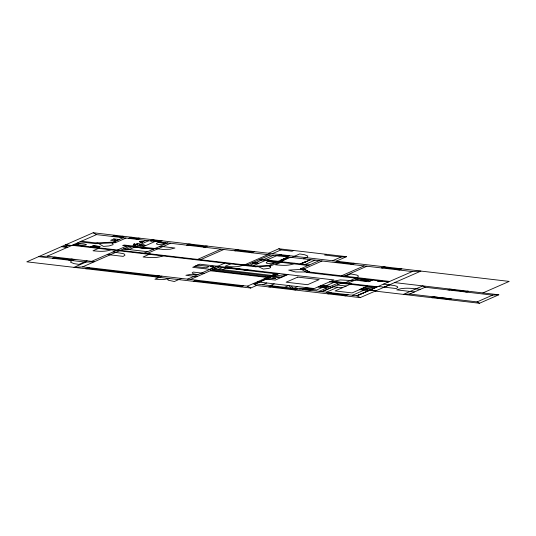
<?xml version="1.0" encoding="UTF-8"?>
<svg xmlns="http://www.w3.org/2000/svg" width="536" height="536" viewBox="0 0 536 536"><rect width="100%" height="100%" fill="white"/><g stroke="black" fill="none" stroke-linecap="round" stroke-linejoin="round"><path stroke-width="0.8" d="M254.814 263.055L255.471 263.055M72.105 245.307L255.759 266.787L256.416 266.164L269.038 265.447L270.66 265.943L279.336 262.144M79.944 241.87L95.488 243.686L96.266 242.962L113.27 242.105L115.434 242.687L126 238.058M133.745 244.195L136.452 244.483M168.967 278.465L167.681 279.363L168.15 280.174L174.361 281.5L181.356 278.432M133.772 244.175L136.633 244.403M268.449 276.958L211.539 270.204L214.795 268.784L271.866 275.457M159.688 242.017C150.381 245.012 164.009 245.287 165.671 242.714M269.434 261.005C260.114 264.107 273.682 264.194 275.417 261.702M376.238 287.336L356.929 295.751L253.206 283.618L247.404 286.157L82.611 266.881L73.968 267.35L85.814 262.158L94.463 261.689L47.302 256.175L38.652 256.637L85.814 262.158M448.264 299.617L450.186 298.773M449.389 299.751L451.312 298.9L433.457 296.823L431.527 297.668M482.909 292.924L509.2 281.407L93.197 232.738L26.8 261.829L250.721 288.026L256.523 285.487L360.226 297.614L376.131 290.713L370.155 290.01L376.138 290.713M64.869 246.815L68.179 245.361M47.302 256.175L96.514 234.607L412.278 271.544L420.928 271.082L375.227 291.095M74.564 244.269L77.258 244.584L79.918 243.411M52.347 258.245L55.014 257.072M53.473 258.372L56.133 257.206M112.171 236.443L114.838 235.27M113.297 236.57L115.964 235.405M90.504 246.868L93.197 245.689L100.299 246.52L97.606 247.699M95.22 246.607L95.689 246.6M113.9 238.902L110.644 240.329L115.883 240.945L119.139 239.518L113.9 238.902L114.369 240.155L115.361 239.719L115.883 240.945M120.071 237.361L122.737 236.195M68.816 260.168L71.482 259.002M121.19 237.495L123.856 236.329M69.941 260.302L72.608 259.129M99.529 247.927L93.009 250.781C99.234 251.357 105.94 252.101 111.783 249.361M113.27 242.105L123.246 237.736M74.839 259.39L71.08 261.146L70.571 262.225L73.955 263.618L78.986 264.395L87.127 260.831M128.499 238.353L131.166 237.18M129.618 238.48L132.285 237.314M136.124 239.244L138.791 238.071M137.243 239.371L139.909 238.205M91.623 261.354L116.426 250.486M117.484 250.024L126.597 246.031M142.362 241.897L139.688 241.582M82.611 266.881L119.267 250.821M120.325 250.359L129.478 246.372M135.541 244.376L134.576 244.798L135.487 244.905L137.591 243.987L135.722 244.295M141.269 241.87L140.305 242.292L141.216 242.399L143.32 241.475L141.45 241.79M145.899 240.383L131.662 246.627L135.769 246.399L148.774 240.724M126.416 249.22L132.198 246.687M134.918 247.009L129.136 249.542L123.695 248.905L147.594 251.719M85.706 268.724L88.373 267.558M150.241 240.892L152.907 239.726M86.832 268.858L89.492 267.685M151.366 241.026L154.033 239.86M140.981 247.712L155.045 241.475M158.288 241.837L160.954 240.664M159.406 241.964L162.073 240.798M153.202 249.146L154.469 248.59M144.298 253.16L167.647 242.929M147.139 253.495L170.522 243.264M150.221 253.856L143.072 256.985C149.973 257.628 157.403 258.453 163.889 255.451M186.508 245.133L189.175 243.967M187.634 245.267L190.293 244.101M203.526 247.13L206.193 245.957M204.645 247.257L207.311 246.091M155.735 276.918L158.395 275.745M156.854 277.045L159.52 275.879M197.61 259.397L220.966 249.166M161.912 276.161L154.917 279.223L163.292 279.604L168.713 278.573M200.457 259.732L223.807 249.501M234.312 250.727L236.979 249.562M235.438 250.861L238.105 249.689M217.087 266.211L209.945 269.347L192.699 267.323L199.848 264.194L279.028 273.454L255.237 283.852L279.028 273.454L275.725 273.769L218.688 267.096L217.114 266.211L187.566 279.162M217.636 266.271L224.738 263.163M250.614 252.637L253.28 251.464M190.407 279.49L218.688 267.096M251.739 252.764L254.406 251.598M231.693 263.384L225.167 266.245C231.405 266.828 238.125 267.571 243.981 264.824M218.721 269.206L222.52 267.544M193.395 281.32L196.055 280.154M194.514 281.454L197.181 280.281M222.554 269.655L226.346 267.993M227.07 268.08L228.336 267.524M268.583 253.26L278.847 248.758L346.524 256.677L336.26 261.173M267.893 254.654L243.485 265.353L247.056 265.065L256.416 266.164M272.322 253.696L280.924 249.923L292.046 251.223L293.715 250.493M245.79 265.622L246.848 265.159L73.164 244.838M247.056 265.065L270.211 254.928M238.312 269.045L250.145 270.573M239.806 269.219L227.974 267.685M249.642 265.347L261.675 260.074M263.685 259.598L273.467 255.31M253.28 265.776L265.313 260.503M266.941 259.98L276.723 255.692M277.782 255.813L280.449 254.647M278.901 255.947L281.567 254.774M249.776 270.734L251.042 270.178M285.413 256.704L288.08 255.538M286.539 256.838L289.206 255.672M278.238 261.313L288.04 257.012M269.038 265.447L277.166 261.89M280.603 261.588L290.411 257.293M291.678 257.441L299.658 253.943L304.542 254.701L307.832 256.054L307.329 257.099L303.604 258.834M282.291 261.782L275.43 264.791C281.869 265.394 288.824 266.151 294.847 263.256M239.82 286.753L242.486 285.588M240.945 286.881L243.612 285.715M300.16 263.846L305.634 261.655L300.529 263.893M310.424 259.632L305.319 261.87L305.694 261.91M300.998 263.967L310.8 259.679M326.297 254.305L324.628 255.036L341.117 256.965L346.524 256.677M305.172 264.456L314.967 260.161M262.72 284.73L266.72 282.981M281.112 277.186L287.303 274.479M388.453 281.99L307.034 272.462L300.435 268.871L319.181 260.657M287.899 274.546L275.303 280.06L264.221 278.8M322.022 260.992L303.812 268.971L300.435 268.871M270.204 285.608L274.204 283.852M268.817 286.921L271.484 285.755M269.936 287.055L272.603 285.889M332.514 260.737L341.117 256.965M335.208 262.533L337.868 261.36M336.327 262.66L338.993 261.494M284.643 287.296L288.643 285.541M297.614 286.593L293.621 288.341L291.765 286.653L290.411 287.249L288.656 285.541M351.033 264.382L353.7 263.216M294.096 289.882L296.763 288.71M352.159 264.516L354.825 263.344M295.222 290.01L297.889 288.844M298.84 288.944L302.867 288.355L316.622 289.969L333.915 282.385M341.492 275.792L364.051 265.903M344.333 276.12L366.892 266.238M343.69 276.75L350.953 273.956L356.762 275.048L358.41 275.98L357.907 277.025L355.589 278.144M319.155 291.329L338.377 282.908L342.484 282.686L321.995 291.664L333.231 286.747M344.782 282.954L355.73 278.157M381.384 267.933L384.044 266.767M326.484 292.187L337.687 287.283M347.623 283.289L358.571 278.492M382.503 268.06L385.17 266.895M327.402 293.775L330.069 292.609M350.202 284.294L335.067 290.927L352.078 292.917L367.274 286.291M328.528 293.909L331.194 292.736M350.443 284.321L351.71 283.765M372.393 280.107L368.735 281.715L354.912 280.094M398.034 269.883L400.7 268.71M399.159 270.01L401.826 268.844M377.867 280.77L377.237 281.045L379.032 281.253L378.396 281.574L382.356 281.293M344.28 295.751L346.946 294.579M366.309 286.177L367.575 285.621M345.398 295.879L348.065 294.713M352.487 295.229L364.031 290.17M360.226 297.614L356.929 295.751L412.278 271.544M384.265 287.149L389.585 284.817M425.155 287.242L422.75 285.889L403.36 294.385L409.672 294.03L425.155 287.242L492.544 295.128L498.815 294.787L479.479 303.262L375.254 291.095M448.049 289.922L449.979 289.072M449.168 290.05L451.104 289.206M432.653 297.802L434.575 296.951M465.596 291.973L467.526 291.128M466.715 292.107L468.652 291.256M409.672 294.03L477.067 301.909L492.544 295.122M356.929 295.751L368.567 290.706L359.582 289.654L372.393 289.018L363.421 287.973M330.665 281.367L377.518 286.787M139.695 241.575L140.345 241.562M254.895 263.015L255.391 262.968M307.034 272.462L309.46 272.04L389.719 281.434M142.141 245.233C142.1 245.347 142.214 245.354 142.301 245.233M95.703 246.768L96.065 246.694L95.174 246.741M364.607 280.221L364.286 280.04M287.35 274.479L272.737 276.208M266.325 279.015L275.491 278.305L272.442 277.943L281.695 277.259M140.318 241.555L139.729 241.662L142.181 241.977M255.759 266.787L270.66 265.943M304.274 269.226L288.703 270.111L295.658 271.987L309.319 271.966M95.488 243.686L115.434 242.687M359.495 289.654L367.328 289.507M363.442 287.973L376.252 287.336L341.218 283.243L339.643 282.351M95.294 246.533L95.643 246.533M308.14 288.924C306.994 289.092 307.899 289.132 308.187 288.984M364.346 280.268C366.376 280.181 362.892 279.946 364.406 280.214M197.851 274.653L190.742 274.332L185.918 275.296L197.014 276.596M77.258 244.584C78.276 245.307 92.152 245.615 83.777 243.867L77.231 243.096M114.63 235.987L121.404 236.778M130.952 237.897L137.457 238.661M152.7 240.443L159.621 241.254M188.96 244.684L204.859 246.54M236.771 250.279L251.947 252.054M280.234 255.357L286.747 256.121M337.66 262.077L352.366 263.799M383.836 267.477L399.367 269.3M158.489 242.54L164.472 243.244M285.467 258.138L287.839 258.419M142.194 241.461L143.105 241.569M140.519 242.192L141.444 242.299M282.941 260.563L280.569 260.288L283.263 260.422L281.219 260.007L283.906 260.141L281.862 259.719L285.199 259.571L283.155 259.156L285.849 259.29L283.805 258.868M160.023 246.272L174.964 248.021L169.979 249.26L163.105 249.434L124.03 245.032L122.764 245.582L153.41 249.166M136.466 243.974L137.377 244.074M139.353 244.852L140.935 245.032L138.951 245.026M260.389 259.223L309.373 264.952M259.123 259.779L308.106 265.508M268.235 261.528L274.218 262.225M81.418 241.22L96.266 242.962M252.556 262.653L254.044 262.828L252.155 262.834M394.617 282.599L498.815 294.787M450.133 289.628L466.561 291.55M65.687 244.791L71.67 245.495M65.191 245.012L71.174 245.709M356.574 279.37L370.396 280.985M113.089 251.954L123.113 253.582L124.319 254.077L124.955 255.163L123.213 256.382L107.24 254.513M61.881 246.46L67.864 247.163M383.602 284.114L394.489 285.574L397.23 286.445L397.806 287.437L396.225 288.549L378.282 286.452M353.505 280.71L340.199 279.906L333.111 281.326L348.099 283.082M61.379 246.681L67.362 247.384M420.378 289.333C412.586 288.529 404.285 287.048 396.727 289.875L414.428 291.946M278.921 273.494L333.928 279.926L314.297 288.542L259.236 282.103M227.706 267.799L250.413 270.459M329.513 281.876L338.377 282.908M272.73 276.208L281.708 277.259M213.167 269.494L270.238 276.167M337.231 284.991L346.202 286.043M362.973 288.127L359.817 289.507M210.32 270.767L267.357 277.44L275.725 273.769L253.206 283.618L256.523 285.487M433.617 297.373L449.228 299.195M330.203 286.385L321.828 285.407L318.096 287.041L326.471 288.02M333.198 286.76L342.216 287.799M204.363 273.373L193.268 272.08L192.176 272.844L193.335 273.836L197.362 274.6M54.799 257.789L70.149 259.585M257.34 281.809L259.364 282.05M271.27 286.472L295.43 289.299M329.861 293.326L345.613 295.169M88.159 268.268L157.068 276.328M195.848 280.871L241.153 286.17M268.536 265.474L270.385 266.593L270.653 267.585L268.951 268.355L263.364 269.052L257.253 266.117M477.067 301.909L479.479 303.262M278.847 248.758L280.924 249.923M247.404 286.157L250.721 288.026M93.197 232.738L96.514 234.607M110.885 242.225L112.888 243.545L113.049 244.711L109.016 245.937L103.481 246.406L97.545 242.895M134 244.175L134.603 244.068L134 244.175M324.066 287.249L326.625 287.403L324.066 287.249M325.928 286.432L328.488 286.586L325.928 286.432M319.878 286.76L322.431 286.914L319.878 286.76M321.741 285.943L324.3 286.097L321.741 285.943M210.615 266.425C213.14 268.442 216.162 265.3 210.615 266.425M139.454 245.053L139.28 245.555L140.928 245.997L145.196 245.314L143.487 244.59L139.454 245.053M258.071 263.082L254.761 263.806L252.865 263.585L252.376 263.075L255.685 262.352L257.588 262.573L258.071 263.082M77.231 243.719L76.802 243.907L77.68 243.773L77.231 243.719M93.552 245.863L91.743 246.654L97.659 247.344L99.468 246.553L93.552 245.863M94.671 246.714L93.733 247.123L95.569 246.815L94.671 246.714M134.603 247.116L146.824 248.543L134.603 247.116M161.704 242.527L162.656 242.641L161.704 242.527M197.603 265.099L194.494 266.459L206.159 267.826L209.261 266.466L197.603 265.099M271.45 261.514L272.402 261.628L271.45 261.514M297.761 277.099L286.124 282.197L307.53 284.703L319.168 279.604L297.761 277.099M305.755 287.939L302.76 289.252L310.237 290.13L313.238 288.817L305.755 287.939M306.666 289.366L305.734 289.775L307.564 289.474L306.666 289.366M362.617 279.323L360.299 280.341L366.242 281.031L368.56 280.02L362.617 279.323M365.606 279.464L364.674 279.872L366.503 279.571L365.606 279.464M379.341 281.105L380.707 281.554L379.341 281.105M135.715 244.805L134.804 244.697L135.709 244.811M303.858 268.985L309.46 272.04L303.858 268.985"/></g></svg>
